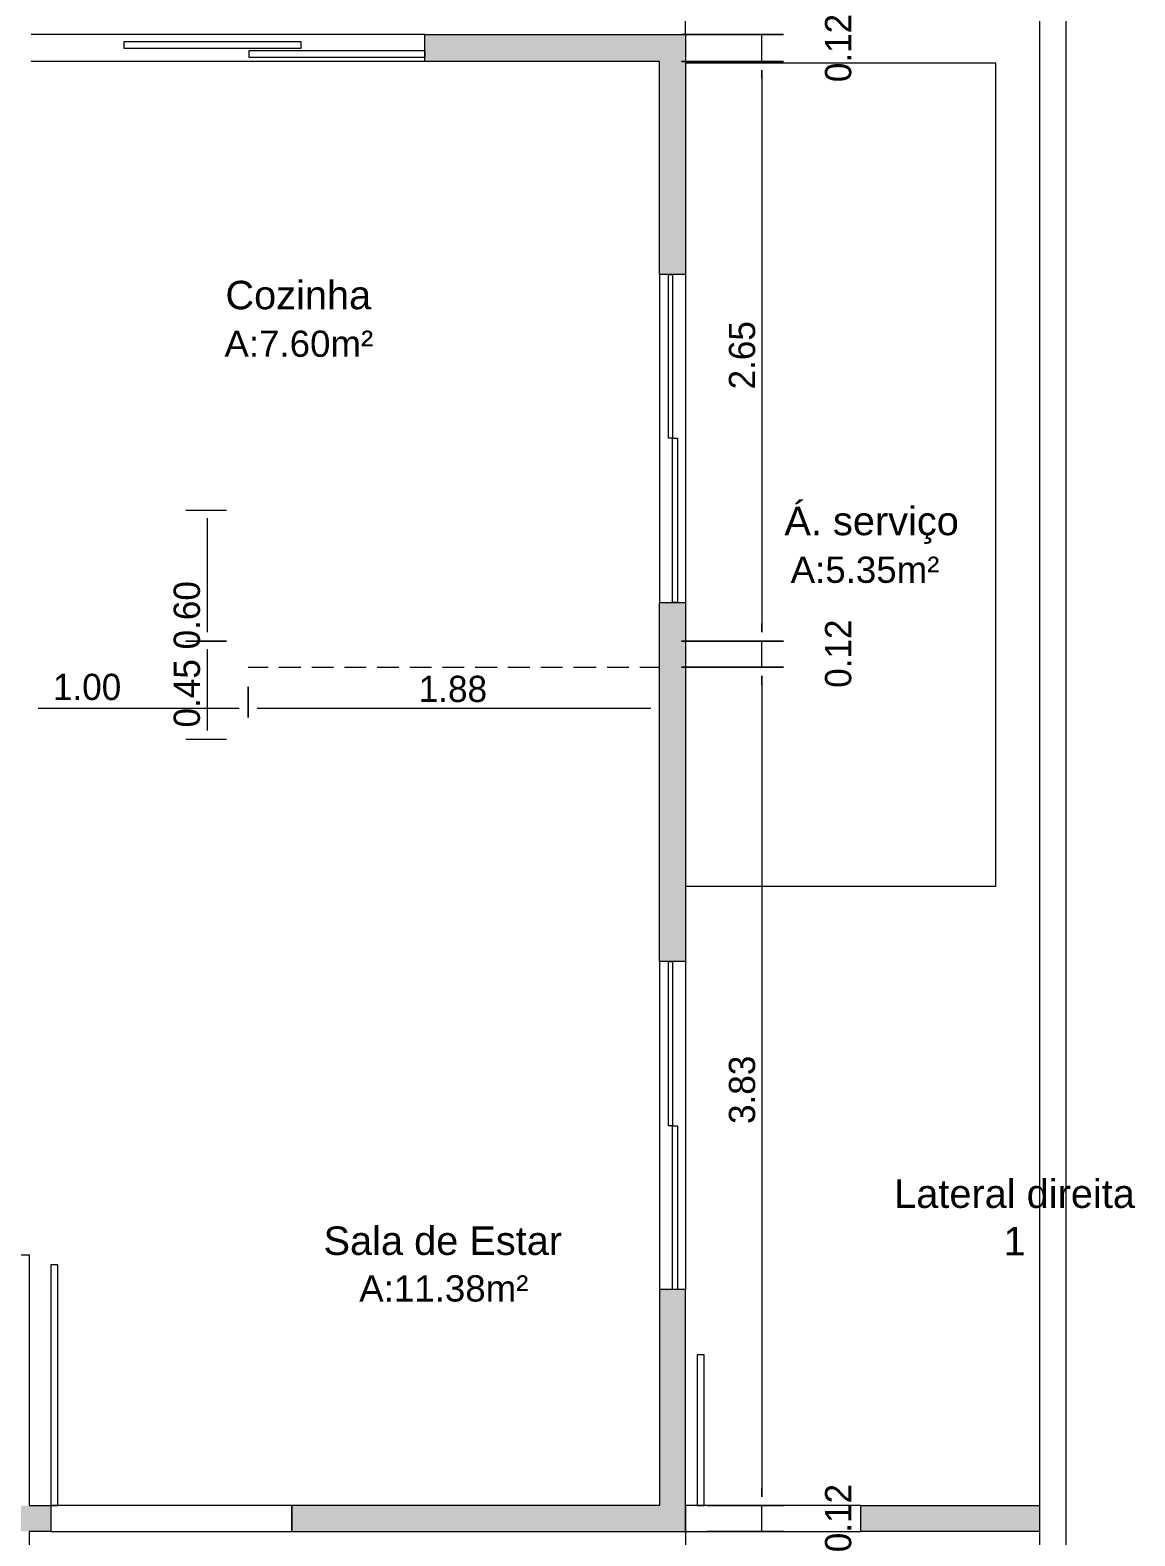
# Model space of a CAD drawing. Header units: millimetres. Extents: x 21 to 236, y 15 to 64.
# Drawn here: x 62.34 to 67.39, y 34.75 to 41.64 of the extents above; entities that cross this region are included whole.
import ezdxf

# ---------------------------------------------------------------- set-up
doc = ezdxf.new("R2010")
doc.units = ezdxf.units.MM
for name, color, linetype in [('PDF_Cota', 90, 'Continuous'), ('PDF_Desnível', 7, 'Continuous'), ('PDF_Enchimento de Parede', 8, 'Continuous'), ('PDF_Esquadria', 7, 'Continuous'), ('PDF_Parede', 7, 'Continuous'), ('PDF_Soleira', 7, 'Continuous'), ('PDF_Terreno', 7, 'Continuous'), ('PDF_Text', 70, 'Continuous')]:
    doc.layers.add(name, color=color, linetype=linetype)
doc.styles.add('PDF Arial', font='arial.ttf')
doc.styles.add('PDF Comic Sans MS', font='comic.ttf')

msp = doc.modelspace()

# ---------------------------------------------------------------- linework, layer by layer
at = {"layer": 'PDF_Cota', "lineweight": 0}
for points in [[(65.7861, 41.6193), (65.3192, 41.6193)], [(65.7861, 41.4969), (65.3192, 41.4969)], [(63.053, 38.8454), (63.2389, 38.8454)], [(65.7861, 38.8454), (65.3192, 38.8454)], [(65.7861, 38.7276), (65.3192, 38.7276)], [(63.3386, 38.637), (63.3386, 38.4964)], [(65.3374, 34.7753), (66.1396, 34.7753), (66.1396, 34.8932), (65.3374, 34.8932)], [(65.7861, 34.8932), (65.4371, 34.8932)], [(65.7861, 34.7753), (65.4371, 34.7753)]]:
    msp.add_lwpolyline(points, close=True, dxfattribs=at)
for points in [[(65.6864, 41.4969), (65.6864, 41.6193)], [(65.6864, 41.4198), (65.6864, 41.4561), (65.6864, 38.8862), (65.6864, 38.927)], [(63.2389, 39.4437), (63.053, 39.4437)], [(63.1528, 38.8862), (63.1528, 39.4075)], [(65.6864, 38.7276), (65.6864, 38.8454)], [(63.1528, 38.4375), (63.1528, 38.8092)], [(65.2195, 38.4964), (65.2195, 38.637)], [(65.6864, 38.646), (65.6864, 38.6868), (65.6864, 34.934), (65.6864, 34.9748)], [(63.2978, 38.5372), (62.3777, 38.5372)], [(65.1787, 38.5372), (63.3794, 38.5372)], [(63.2389, 38.3967), (63.053, 38.3967)], [(65.6864, 34.7753), (65.6864, 34.8932)]]:
    msp.add_lwpolyline(points, dxfattribs=at)
at = {"layer": 'PDF_Desnível', "lineweight": 9}
for points in [[(65.3374, 41.6193), (65.3374, 42.698)], [(65.3374, 34.7753), (65.3374, 30.5919), (62.3369, 30.5919)]]:
    msp.add_lwpolyline(points, dxfattribs=at)
msp.add_lwpolyline([(65.3374, 37.7259), (66.756, 37.7259), (66.756, 41.4886), (65.3374, 41.4886)], close=True, dxfattribs=at)
at = {"layer": 'PDF_Enchimento de Parede', "transparency": 33554559}
for points in [[(65.3374, 41.6193), (64.1453, 41.6193), (65.3374, 41.4969)], [(64.1453, 41.6193), (65.3374, 41.4969), (64.1453, 41.4969)], [(65.3374, 41.4969), (65.2195, 41.4969), (65.3374, 40.5224)], [(65.2195, 41.4969), (65.3374, 40.5224), (65.2195, 40.5224)], [(65.3374, 39.0222), (65.2195, 39.0222), (65.3374, 37.3815)], [(65.2195, 39.0222), (65.3374, 37.3815), (65.2195, 37.3815)], [(65.2195, 35.8813), (65.3374, 35.8813), (65.3374, 35.8813)], [(65.3374, 35.8813), (65.2195, 35.8813), (65.3374, 34.8932)], [(65.2195, 35.8813), (65.3374, 34.8932), (65.2195, 34.8932)], [(62.4366, 34.8932), (62.2191, 34.8932), (62.4366, 34.7753)], [(62.2191, 34.8932), (62.4366, 34.7753), (62.2191, 34.7753)], [(65.3374, 34.8932), (65.2195, 34.8932), (63.538, 34.8932)], [(65.3374, 34.8932), (63.538, 34.8932), (65.3374, 34.7753)], [(63.538, 34.8932), (65.3374, 34.7753), (63.538, 34.7753)], [(65.2195, 34.8932), (65.3374, 34.8932), (65.3374, 34.8932)], [(66.9554, 34.7753), (66.1396, 34.7753), (66.1396, 34.8932)], [(66.1396, 34.8932), (66.9554, 34.8932), (66.9554, 34.7753)], [(66.9554, 34.7753), (66.9554, 34.7753), (66.1396, 34.7753)]]:
    msp.add_solid(points, dxfattribs=at)
at = {"layer": 'PDF_Esquadria', "lineweight": 9}
for points in [[(63.5788, 41.5558), (62.772, 41.5558), (62.772, 41.5875), (63.5788, 41.5875)], [(64.1453, 41.515), (63.3431, 41.515), (63.3431, 41.5468), (64.1453, 41.5468)], [(65.2603, 40.5224), (65.2784, 40.5224), (65.2784, 39.7746), (65.2603, 39.7746)], [(65.2784, 39.7746), (65.3011, 39.7746), (65.3011, 39.0222), (65.2784, 39.0222)], [(65.2603, 37.3815), (65.2784, 37.3815), (65.2784, 36.6291), (65.2603, 36.6291)], [(65.2784, 36.6291), (65.3011, 36.6291), (65.3011, 35.8813), (65.2784, 35.8813)], [(62.4366, 34.8932), (62.4684, 34.8932), (62.4684, 35.9946), (62.4366, 35.9946)], [(65.3918, 35.5821), (65.3918, 34.8932), (65.4235, 34.8932), (65.4235, 35.5821)]]:
    msp.add_lwpolyline(points, close=True, dxfattribs=at)
for points in [[(65.2195, 40.5224), (65.2195, 39.0222)], [(65.3374, 40.5224), (65.3374, 39.0222)], [(65.2195, 37.3815), (65.2195, 35.8813)], [(65.3374, 37.3815), (65.3374, 35.8813)]]:
    msp.add_lwpolyline(points, dxfattribs=at)
at = {"layer": 'PDF_Parede', "lineweight": 20}
for points in [[(65.2195, 40.5224), (65.2195, 41.4969), (64.1453, 41.4969), (64.1453, 41.6193), (65.3374, 41.6193), (65.3374, 40.5224)], [(65.2195, 37.3815), (65.2195, 39.0222), (65.3374, 39.0222), (65.3374, 37.3815)], [(58.6974, 33.2615), (58.8152, 33.2615), (58.8152, 32.8219), (62.2191, 32.8219), (62.2191, 35.4189), (62.1375, 35.4189), (62.1375, 35.5413), (62.2191, 35.5413), (62.2191, 36.0399), (62.3369, 36.0399), (62.3369, 34.8932), (62.4366, 34.8932), (62.4366, 34.7753), (62.3369, 34.7753), (62.3369, 32.704), (57.9994, 32.704), (57.9994, 32.8219), (58.6974, 32.8219)], [(65.2195, 35.8813), (65.2195, 34.8932), (63.538, 34.8932), (63.538, 34.7753), (65.3374, 34.7753), (65.3374, 35.8813)]]:
    msp.add_lwpolyline(points, close=True, dxfattribs=at)
at = {"layer": 'PDF_Parede', "lineweight": 0}
for points in [[(63.3386, 38.7276), (63.4292, 38.7276)], [(63.4791, 38.7276), (63.5788, 38.7276)], [(63.6287, 38.7276), (63.7284, 38.7276)], [(63.7782, 38.7276), (63.8779, 38.7276)], [(63.9278, 38.7276), (64.0275, 38.7276)], [(64.0774, 38.7276), (64.1771, 38.7276)], [(64.2269, 38.7276), (64.3266, 38.7276)], [(64.3765, 38.7276), (64.4762, 38.7276)], [(64.5261, 38.7276), (64.6258, 38.7276)], [(64.6756, 38.7276), (64.7754, 38.7276)], [(64.8252, 38.7276), (64.9295, 38.7276)], [(64.9793, 38.7276), (65.079, 38.7276)], [(65.1289, 38.7276), (65.2195, 38.7276)]]:
    msp.add_lwpolyline(points, dxfattribs=at)
at = {"layer": 'PDF_Parede', "lineweight": 20}
msp.add_lwpolyline([(66.9554, 34.7753), (66.1396, 34.7753), (66.1396, 34.8932), (66.9554, 34.8932)], dxfattribs=at)
at = {"layer": 'PDF_Soleira', "lineweight": 0}
for points in [[(64.1453, 41.6193), (62.346, 41.6193)], [(64.1453, 41.4969), (62.346, 41.4969)]]:
    msp.add_lwpolyline(points, dxfattribs=at)
msp.add_lwpolyline([(62.4366, 34.7753), (63.538, 34.7753), (63.538, 34.8932), (62.4366, 34.8932)], close=True, dxfattribs=at)
at = {"layer": 'PDF_Terreno', "lineweight": 9}
msp.add_lwpolyline([(57.1972, 32.8219), (57.1972, 51.8489), (66.9554, 51.8489), (66.9554, 35.0971), (66.9554, 26.9615), (67.0778, 26.9615), (67.0778, 51.9713), (57.0793, 51.9713), (57.0793, 26.9615), (57.1972, 26.9615), (57.1972, 32.704)], dxfattribs=at)

# ---------------------------------------------------------------- texts
at = {"layer": 'PDF_Text', "char_height": 0.12003, "attachment_point": 7, "rotation": 90, "style": 'PDF Comic Sans MS'}
for s, insert in [('0.12', (66.0973, 41.4017)), ('2.65', (65.6577, 39.9967)), ('0.45 0.60', (63.1195, 38.4511)), ('0.12', (66.0973, 38.6324)), ('3.83', (65.6577, 36.6382)), ('0.12', (66.0973, 34.6802))]:
    msp.add_mtext(s, dxfattribs=dict(at, insert=insert))
at = {"layer": 'PDF_Text', "attachment_point": 7}
for s, insert, char_height, style in [('Cozinha', (63.2343, 40.3616), 0.13003, 'PDF Arial'), ('A:7.60m²', (63.2298, 40.1442), 0.12003, 'PDF Arial'), ('Á. serviço', (65.79, 39.2903), 0.13003, 'PDF Arial'), ('A:5.35m²', (65.8184, 39.1108), 0.12003, 'PDF Arial'), ('1.00', (62.4457, 38.575), 0.12003, 'PDF Comic Sans MS'), ('1.88', (64.1182, 38.5659), 0.12003, 'PDF Comic Sans MS'), ('\\pxqc;Lateral direita\\P1', (66.2917, 36.0377), 0.130035, 'PDF Arial'), ('Sala de Estar', (63.683, 36.0377), 0.130035, 'PDF Arial'), ('A:11.38m²', (63.8462, 35.8247), 0.12003, 'PDF Arial')]:
    msp.add_mtext(s, dxfattribs=dict(at, insert=insert, char_height=char_height, style=style))

doc.saveas('drawing.dxf')
